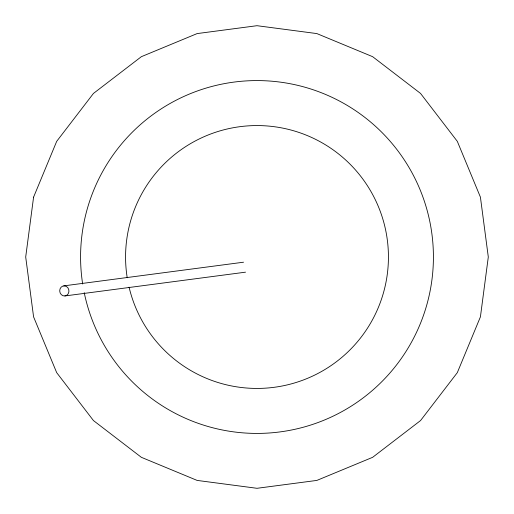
<?xml version="1.0" encoding="UTF-8"?>
<svg xmlns="http://www.w3.org/2000/svg" width="514" height="514" viewBox="0 0 514 514"><rect width="100%" height="100%" fill="white"/><g stroke="black" fill="none" stroke-linecap="round" stroke-linejoin="round"><path stroke-width="0.77" d="M63.73 285.88L243.546 262.204M64.918 295.948A5.069 4.613 82.5 0 0 67.996 287.936A5.069 4.613 82.5 0 0 60.061 288.855A5.069 4.613 82.5 0 0 64.918 295.948L245.531 272.169M127.215 277.74A131.43 131.43 0 0 1 300.928 133.126A131.43 131.43 0 0 1 344.727 354.866A131.43 131.43 0 0 1 129.078 287.165M82.658 283.991A176.418 176.418 0 0 1 318.057 91.486A176.418 176.418 0 0 1 372.046 390.743A176.418 176.418 0 0 1 84.219 292.639M33.583 197.138L25.7 257L33.583 316.862L56.688 372.65L93.445 420.555L141.35 457.312L197.138 480.417L257 488.3L316.862 480.417L372.65 457.312L420.555 420.555L457.312 372.65L480.417 316.862L488.3 257L480.417 197.138L457.312 141.35L420.555 93.445L372.65 56.688L316.862 33.583L257 25.7L197.138 33.583L141.35 56.688L93.445 93.445L56.688 141.35L33.583 197.138"/></g></svg>
